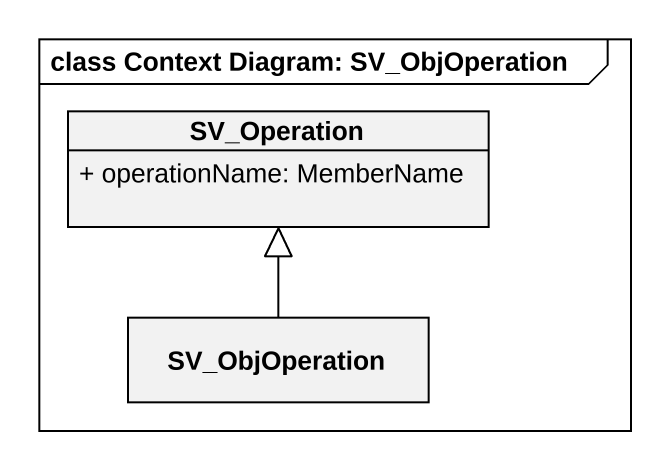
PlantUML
@startuml
mainframe class Context Diagram: SV_ObjOperation
hide circle
hide empty members
skinparam classAttributeIconSize 0
class SV_Operation {
  + operationName: MemberName
}
class SV_ObjOperation
SV_ObjOperation -up-|> SV_Operation
@enduml
